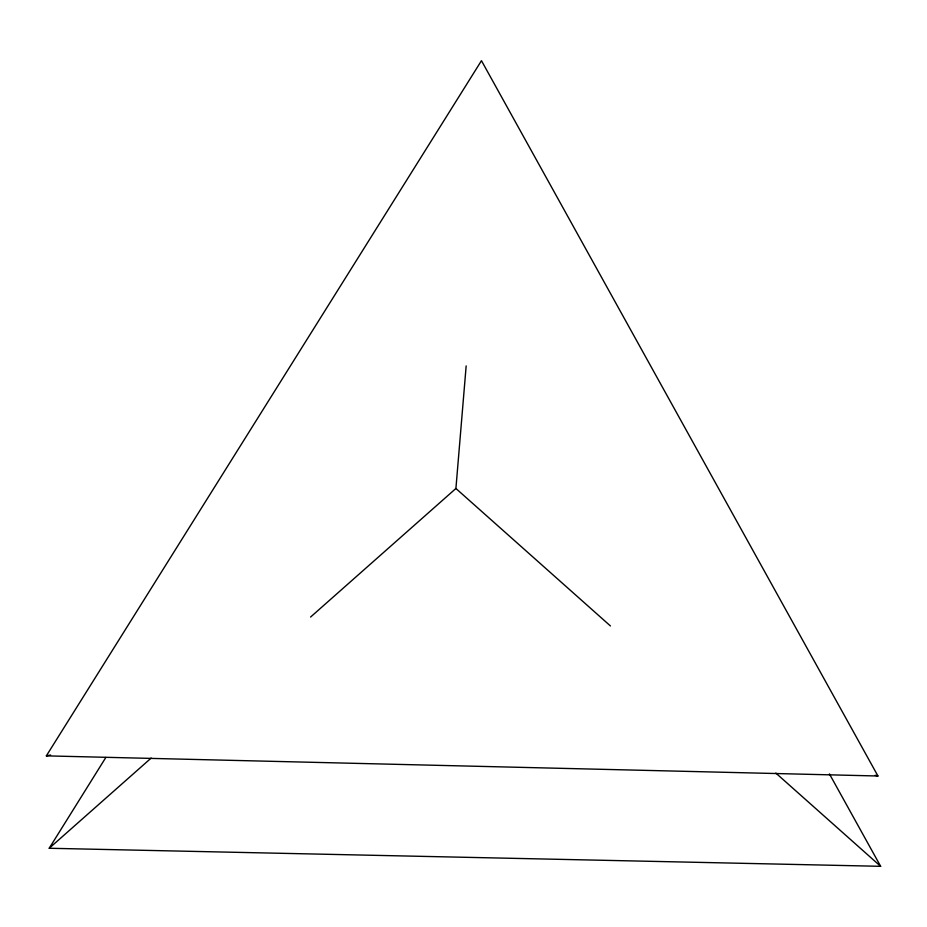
<?xml version="1.0" encoding="UTF-8"?>
<svg xmlns="http://www.w3.org/2000/svg" width="927" height="927" viewBox="0 0 927 927"><rect width="100%" height="100%" fill="white"/><g stroke="black" fill="none" stroke-linecap="round" stroke-linejoin="round"><path stroke-width="1.39" d="M310.58 617.046L455.91 488.483L466.165 365.898M829.422 773.894L880.65 866.316L49.212 848.263L105.875 757.417M46.35 755.864L481.461 60.684L877.95 776.003L46.35 755.864L50.603 754.995M49.212 848.263L151.159 758.077M875.158 775.25L877.95 776.003M455.91 488.483L610.453 625.968M775.818 773.06L880.65 866.316"/></g></svg>
